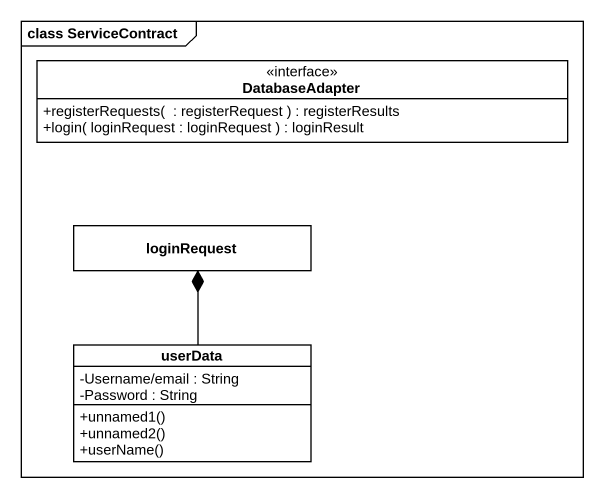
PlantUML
@startuml
mainframe class ServiceContract
hide circle
hide empty members
skinparam classAttributeIconSize 0
interface DatabaseAdapter {
  +registerRequests(  : registerRequest ) : registerResults
  +login( loginRequest : loginRequest ) : loginResult
}
class loginRequest
class userData {
  -Username/email : String
  -Password : String
  +unnamed1()
  +unnamed2()
  +userName()
}
loginRequest *-- userData
@enduml
